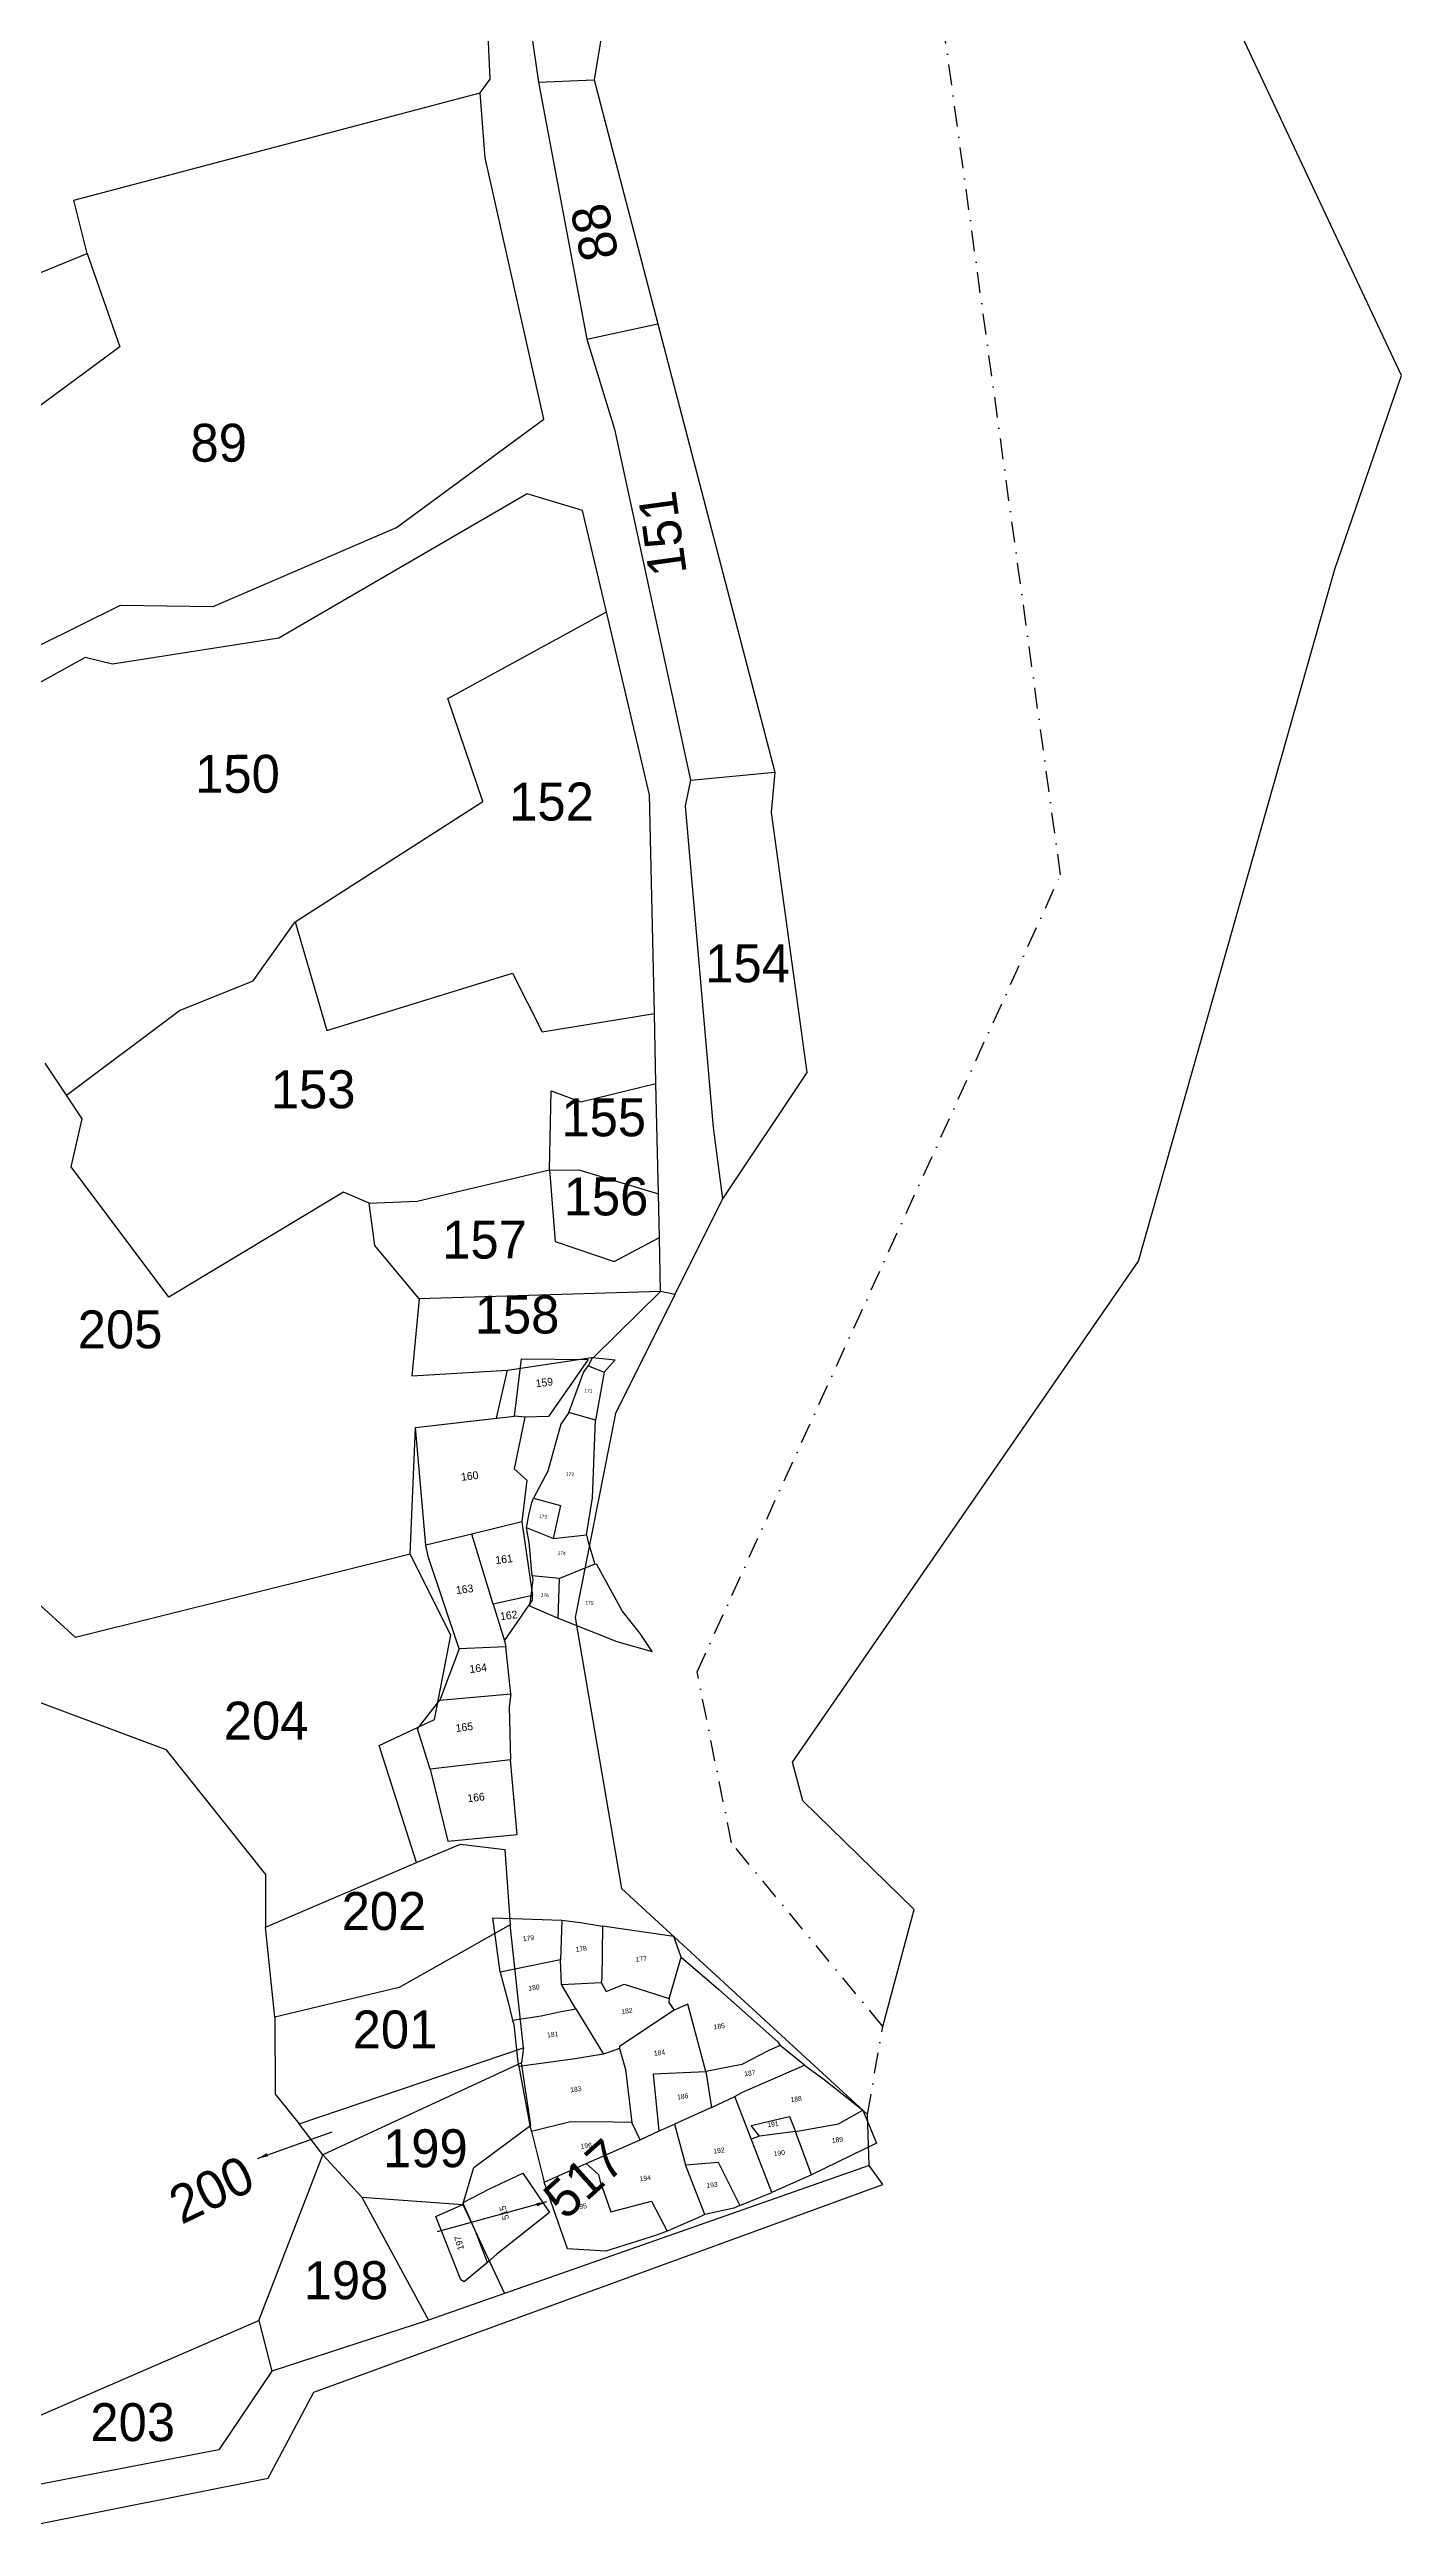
# Model space of a CAD drawing. Header units: metres. Extents: x 276552 to 278749, y 2059817 to 2062422.
# Drawn here: x 277929 to 278255, y 2060140 to 2060736 of the extents above; entities that cross this region are included whole.
import ezdxf
from ezdxf.enums import TextEntityAlignment as Align

# ---------------------------------------------------------------- set-up
doc = ezdxf.new("R2010")
doc.units = ezdxf.units.M
doc.linetypes.add('DASHDOT', pattern=[1, 0.5, -0.25, 0, -0.25])
for name, color, linetype in [('OFF', 1, 'Continuous'), ('POLY_PARCEL', 6, 'Continuous'), ('POLY_ROAD', 30, 'Continuous'), ('POLY_WATER', 4, 'Continuous'), ('TEXT_PARCEL', 7, 'Continuous'), ('V_BOUND_LINE', 7, 'Continuous'), ('V_BOUND_STREAM_LINE', 7, 'DASHDOT')]:
    doc.layers.add(name, color=color, linetype=linetype)
doc.styles.get("Standard").update_dxf_attribs({"font": 'simplex.shx'})
doc.styles.add('TEXT_MAP', font='')
doc.styles.get('TEXT_MAP').set_extended_font_data('Kruti Dev 050')
doc.dimstyles.get("Standard").update_dxf_attribs({"dimtxt": 0.18, "dimasz": 0.18, "dimexe": 0.18, "dimexo": 0.0625, "dimgap": 0.09, "dimtad": 0, "dimtih": 1, "dimtoh": 1, "dimdec": 4, "dimzin": 0, "dimdsep": 46, "dimtxsty": 'Standard', "dimcen": 0.09, "dimadec": 0, "dimazin": 0, "dimtfac": 1, "dimtdec": 4, "dimtofl": 0, "dimtmove": 0, "dimatfit": 3, "dimfxl": 1, "dimtolj": 1, "dimtzin": 0, "dimarcsym": 0})

msp = doc.modelspace()

# ---------------------------------------------------------------- linework, layer by layer
at = {"layer": 'OFF'}
for p, q in [((278060.12, 2060421.52), (278065.59, 2060420.98)), ((278129.94, 2060260.51), (278137.48, 2060288.6)), ((278100.26, 2060234.08), (278098.33, 2060233.36))]:
    msp.add_line(p, q, dxfattribs=at)
at = {"layer": 'POLY_PARCEL'}
for p, q in [((278047.08, 2060728.48), (278060.53, 2060729.03)), ((277935.3, 2060700.1), (278033.04, 2060725.91)), ((277938.53, 2060687.26), (277935.3, 2060700.1)), ((277878.87, 2060662.85), (277938.53, 2060687.26)), ((277938.53, 2060687.26), (277946.37, 2060664.78)), ((278058.72, 2060666.64), (278075.87, 2060670.34)), ((277946.37, 2060664.78), (277913.34, 2060640.41)), ((278025.28, 2060580.14), (278063.44, 2060601.01)), ((278033.73, 2060555.37), (278025.28, 2060580.14)), ((278083.67, 2060560.46), (278103.99, 2060562.43)), ((277988.59, 2060526.34), (278033.73, 2060555.37)), ((277978.43, 2060512.16), (277988.59, 2060526.34)), ((277988.59, 2060526.34), (277996.16, 2060500.24)), ((277960.73, 2060505.06), (277978.43, 2060512.16)), ((277996.16, 2060500.24), (278040.86, 2060514.02)), ((278040.86, 2060514.02), (278047.96, 2060499.87)), ((277933.51, 2060484.66), (277960.73, 2060505.06)), ((278047.96, 2060499.87), (278075.02, 2060504.33)), ((277933.51, 2060484.66), (277928.43, 2060492.39)), ((277937.3, 2060478.92), (277933.51, 2060484.66)), ((278049.78, 2060466.68), (278050.2, 2060485.71)), ((278050.2, 2060485.71), (278057.29, 2060483.07)), ((278057.29, 2060483.07), (278075.39, 2060487.49)), ((277934.66, 2060467.41), (277937.3, 2060478.92)), ((277958.17, 2060436.02), (277934.66, 2060467.41)), ((278017.91, 2060459.11), (278049.78, 2060466.68)), ((278049.78, 2060466.68), (278051.13, 2060449.43)), ((278049.78, 2060466.68), (278057.03, 2060466.6)), ((278057.03, 2060466.6), (278075.98, 2060460.88)), ((278000.2, 2060461.3), (277958.17, 2060436.02)), ((278006.4, 2060458.66), (278000.2, 2060461.3)), ((278006.4, 2060458.66), (278017.91, 2060459.11)), ((278007.74, 2060448.48), (278006.4, 2060458.66)), ((278018.39, 2060435.66), (278007.74, 2060448.48)), ((278051.13, 2060449.43), (278065.31, 2060444.58)), ((278065.31, 2060444.58), (278076.21, 2060450.36)), ((278018.39, 2060435.66), (278016.64, 2060417.07)), ((278076.5, 2060437.36), (278018.39, 2060435.66)), ((278060.47, 2060421.56), (278076.5, 2060437.36)), ((278016.64, 2060417.07), (278039.67, 2060418.43)), ((278037.02, 2060406.92), (278039.67, 2060418.43)), ((278039.67, 2060418.43), (278060.47, 2060421.56)), ((278041.35, 2060407.36), (278043.01, 2060421.2)), ((278043.01, 2060421.2), (278059.03, 2060420.99)), ((278059.03, 2060420.99), (278049.5, 2060407.27)), ((278054.42, 2060408.28), (278057.92, 2060417.93)), ((278057.92, 2060417.93), (278059.08, 2060419.49)), ((278060.12, 2060421.52), (278059.08, 2060419.49)), ((278059.08, 2060419.49), (278062.88, 2060417.94)), ((278062.88, 2060417.94), (278060.82, 2060406.41)), ((278062.88, 2060417.94), (278065.59, 2060420.98)), ((278016.26, 2060374.15), (278017.55, 2060404.68)), ((278017.55, 2060404.68), (278041.35, 2060407.36)), ((278017.55, 2060404.68), (278037.02, 2060406.92)), ((278020.01, 2060376.36), (278017.55, 2060404.68)), ((278043.82, 2060407.12), (278041.27, 2060394.67)), ((278043.82, 2060407.12), (278041.35, 2060407.36)), ((278049.5, 2060407.27), (278043.82, 2060407.12)), ((278052.47, 2060405.48), (278049.4, 2060394.16)), ((278054.42, 2060408.28), (278052.47, 2060405.48)), ((278060.82, 2060406.41), (278054.42, 2060408.28)), ((278060.1, 2060387.75), (278060.82, 2060406.41)), ((278041.27, 2060394.67), (278044.31, 2060391.97)), ((278049.4, 2060394.16), (278045.92, 2060387.61)), ((278044.31, 2060391.97), (278043.09, 2060381.98)), ((278044.78, 2060383.53), (278045.54, 2060386.61)), ((278045.54, 2060386.61), (278045.92, 2060387.61)), ((278045.92, 2060387.61), (278052.4, 2060385.85)), ((278058.65, 2060378.8), (278060.1, 2060387.75)), ((278043.09, 2060381.98), (278031.08, 2060378.97)), ((278043.09, 2060381.98), (278045.71, 2060364.18)), ((278044.2, 2060380.47), (278044.78, 2060383.53)), ((278044.88, 2060376.94), (278044.2, 2060380.47)), ((278050.63, 2060377.92), (278044.2, 2060380.47)), ((278052.4, 2060385.85), (278050.63, 2060377.92)), ((278031.08, 2060378.97), (278020.01, 2060376.36)), ((278020.53, 2060373.57), (278020.01, 2060376.36)), ((278036.2, 2060362.12), (278031.08, 2060378.97)), ((278045.63, 2060368.97), (278044.88, 2060376.94)), ((278050.63, 2060377.92), (278058.65, 2060378.8)), ((278058.65, 2060378.8), (278058.99, 2060377.36)), ((278058.99, 2060377.36), (278060.71, 2060371.76)), ((278016.26, 2060374.15), (277935.7, 2060354.12)), ((278026.03, 2060354.69), (278016.26, 2060374.15)), ((278028.03, 2060351.37), (278020.53, 2060373.57)), ((278045.63, 2060368.97), (278045.75, 2060367.96)), ((278052.15, 2060368.27), (278045.63, 2060368.97)), ((278060.71, 2060371.76), (278052.15, 2060368.27)), ((278061.17, 2060371.67), (278060.71, 2060371.76)), ((278067.21, 2060360.54), (278061.17, 2060371.67)), ((277935.7, 2060354.12), (277925.5, 2060363.4)), ((278045.71, 2060364.18), (278036.2, 2060362.12)), ((278038.9, 2060353.33), (278045.66, 2060363.1)), ((278045.75, 2060367.96), (278044.93, 2060361.7)), ((278045.66, 2060363.1), (278045.71, 2060364.18)), ((278051.81, 2060358.76), (278052.15, 2060368.27)), ((278036.2, 2060362.12), (278038.9, 2060353.33)), ((278044.93, 2060361.7), (278051.81, 2060358.76)), ((278051.81, 2060358.76), (278065.97, 2060353.13)), ((278071.56, 2060355.06), (278067.21, 2060360.54)), ((278022.07, 2060334.33), (278026.03, 2060354.69)), ((278028.03, 2060351.37), (278023.39, 2060339.06)), ((278039.26, 2060351.84), (278028.03, 2060351.37)), ((278038.9, 2060353.33), (278039.26, 2060351.84)), ((278040.47, 2060340.52), (278039.26, 2060351.84)), ((278065.97, 2060353.13), (278074.48, 2060350.72)), ((278074.48, 2060350.72), (278071.56, 2060355.06)), ((277912.69, 2060343.91), (277957.43, 2060327.16)), ((278017.99, 2060332.12), (278023.39, 2060339.06)), ((278023.39, 2060339.06), (278040.47, 2060340.52)), ((278040.47, 2060340.52), (278040.02, 2060337.43)), ((278008.8, 2060328.11), (278022.07, 2060334.33)), ((278040.02, 2060337.43), (278040.41, 2060324.66)), ((277957.43, 2060327.16), (277981.39, 2060297.1)), ((278017.73, 2060299.96), (278008.8, 2060328.11)), ((278021.08, 2060322.39), (278017.99, 2060332.12)), ((278040.41, 2060324.66), (278021.08, 2060322.39)), ((278021.08, 2060322.39), (278025.27, 2060305.11)), ((278041.97, 2060306.7), (278040.41, 2060324.66)), ((278017.73, 2060299.96), (278028.35, 2060304.4)), ((278025.27, 2060305.11), (278041.97, 2060306.7)), ((278028.35, 2060304.4), (278038.98, 2060303.08)), ((278038.98, 2060303.08), (278040.33, 2060284.94)), ((277981.39, 2060297.1), (277981.44, 2060284.42)), ((277981.44, 2060284.42), (278017.73, 2060299.96)), ((278040.33, 2060284.94), (278013.56, 2060269.88)), ((278037.88, 2060273.53), (278036.14, 2060286.66)), ((278036.14, 2060286.66), (278052.69, 2060286.04)), ((278043.48, 2060255.3), (278040.33, 2060284.94)), ((278052.69, 2060286.04), (278052.37, 2060276.56)), ((278052.69, 2060286.04), (278057.2, 2060285.52)), ((278057.2, 2060285.52), (278062.55, 2060284.64)), ((277983.69, 2060262.74), (277981.44, 2060284.42)), ((278062.55, 2060284.64), (278062.39, 2060272.02)), ((278079.68, 2060282.12), (278062.55, 2060284.64)), ((278081.48, 2060277.14), (278079.68, 2060282.12)), ((278052.37, 2060276.56), (278037.88, 2060273.53)), ((278037.88, 2060273.53), (278039.73, 2060266.68)), ((278052.66, 2060270.57), (278052.37, 2060276.56)), ((278078.92, 2060268.22), (278081.48, 2060277.14)), ((278081.48, 2060277.14), (278090.53, 2060269.41)), ((278013.56, 2060269.88), (277983.69, 2060262.74)), ((278052.66, 2060270.57), (278062.23, 2060271.04)), ((278056.11, 2060264.74), (278052.66, 2060270.57)), ((278062.39, 2060272.02), (278062.23, 2060271.04)), ((278062.23, 2060271.04), (278063.42, 2060268.92)), ((278063.42, 2060268.92), (278067.69, 2060270.63)), ((278067.69, 2060270.63), (278078.52, 2060267.2)), ((278078.52, 2060267.2), (278078.49, 2060266.28)), ((278078.52, 2060267.2), (278078.92, 2060268.22)), ((278090.53, 2060269.41), (278104.75, 2060256.81)), ((277983.69, 2060262.74), (277983.71, 2060244.15)), ((278039.73, 2060266.68), (278040.87, 2060262)), ((278040.87, 2060262), (278047.78, 2060263.04)), ((278041.25, 2060260.94), (278040.87, 2060262)), ((278047.78, 2060263.04), (278052.15, 2060263.99)), ((278052.15, 2060263.99), (278056.11, 2060264.74)), ((278056.11, 2060264.74), (278062.73, 2060253.84)), ((278079.75, 2060264.38), (278066.63, 2060255.69)), ((278078.49, 2060266.28), (278079.75, 2060264.38)), ((278083.09, 2060265.83), (278079.75, 2060264.38)), ((278087.38, 2060249.62), (278083.09, 2060265.83)), ((277989.48, 2060237.08), (278043.48, 2060255.3)), ((278042.12, 2060252.65), (278041.25, 2060260.94)), ((278043.48, 2060255.3), (278043.04, 2060251.76)), ((278066.6, 2060255.16), (278062.73, 2060253.84)), ((278066.63, 2060255.69), (278066.6, 2060255.16)), ((278066.6, 2060255.16), (278068.07, 2060250.14)), ((278105.26, 2060255.93), (278102.57, 2060254.72)), ((278104.75, 2060256.81), (278105.26, 2060255.93)), ((278111.09, 2060251.18), (278105.26, 2060255.93)), ((278043.04, 2060251.76), (277995.25, 2060229.56)), ((278042.41, 2060250.83), (278042.12, 2060252.65)), ((278055.35, 2060252.65), (278042.41, 2060250.83)), ((278042.41, 2060250.83), (278045.11, 2060236.22)), ((278045.27, 2060236.71), (278043.04, 2060251.76)), ((278062.73, 2060253.84), (278055.35, 2060252.65)), ((278068.07, 2060250.14), (278069.61, 2060237.38)), ((278074.81, 2060249.05), (278087.38, 2060249.62)), ((278096.05, 2060251.32), (278087.38, 2060249.62)), ((278087.38, 2060249.62), (278088.74, 2060241.01)), ((278102.57, 2060254.72), (278096.05, 2060251.32)), ((278096.19, 2060244.63), (278111.09, 2060251.18)), ((278111.09, 2060251.18), (278115.83, 2060247.74)), ((277983.71, 2060244.15), (277989.48, 2060237.08)), ((278076.19, 2060235.38), (278074.81, 2060249.05)), ((278088.74, 2060241.01), (278094.39, 2060243.65)), ((278094.39, 2060243.65), (278096.19, 2060244.63)), ((278103.26, 2060220.52), (278094.39, 2060243.65)), ((278115.83, 2060247.74), (278125.14, 2060240.33)), ((278054.82, 2060237.5), (278045.46, 2060235.18)), ((278065.11, 2060237.47), (278054.82, 2060237.5)), ((278069.61, 2060237.38), (278065.11, 2060237.47)), ((278071.6, 2060233.19), (278069.61, 2060237.38)), ((278088.74, 2060241.01), (278079.87, 2060236.95)), ((278098.28, 2060236.67), (278107.52, 2060238.78)), ((278107.52, 2060238.78), (278109, 2060235.16)), ((278119.34, 2060237.02), (278125.14, 2060240.33)), ((278125.14, 2060240.33), (278128.43, 2060232.4)), ((277995.25, 2060229.56), (277989.48, 2060237.08)), ((278031.56, 2060226.52), (278045.27, 2060236.71)), ((278045.11, 2060236.22), (278045.46, 2060235.18)), ((278045.46, 2060235.18), (278048.47, 2060223)), ((278058.61, 2060227.49), (278071.6, 2060233.19)), ((278071.6, 2060233.19), (278076.19, 2060235.38)), ((278076.19, 2060235.38), (278079.87, 2060236.95)), ((278079.87, 2060236.95), (278082.53, 2060227.16)), ((278100.26, 2060234.08), (278098.28, 2060236.67)), ((278109, 2060235.16), (278100.26, 2060234.08)), ((278109, 2060235.16), (278119.34, 2060237.02)), ((278112.81, 2060224.74), (278109, 2060235.16)), ((278128.43, 2060232.4), (278112.81, 2060224.74)), ((277979.81, 2060189.7), (277995.25, 2060229.56)), ((277995.25, 2060229.56), (278004.56, 2060219.4)), ((278028.92, 2060217.66), (278031.56, 2060226.52)), ((278048.47, 2060223), (278058.61, 2060227.49)), ((278058.61, 2060227.49), (278061.56, 2060224.83)), ((278082.53, 2060227.16), (278090.37, 2060227.83)), ((278082.86, 2060226.14), (278082.53, 2060227.16)), ((278087.12, 2060215.2), (278082.86, 2060226.14)), ((278090.37, 2060227.83), (278095.58, 2060217.4)), ((278004.56, 2060219.4), (278020.63, 2060189.8)), ((278004.56, 2060219.4), (278028.92, 2060217.66)), ((278029.18, 2060218.22), (278035.13, 2060221.28)), ((278035.13, 2060221.28), (278043.34, 2060225.16)), ((278043.34, 2060225.16), (278049.78, 2060215.74)), ((278054.07, 2060206.92), (278048.47, 2060223)), ((278061.56, 2060224.83), (278061.92, 2060223.19)), ((278061.92, 2060223.19), (278064.51, 2060215.85)), ((278095.58, 2060217.4), (278103.26, 2060220.52)), ((278112.81, 2060224.74), (278103.26, 2060220.52)), ((278022.42, 2060214.74), (278029.04, 2060217.72)), ((278028.42, 2060199.53), (278022.42, 2060214.74)), ((278028.92, 2060217.66), (278038.9, 2060196.22)), ((278029.04, 2060217.72), (278029.18, 2060218.22)), ((278031.93, 2060211.19), (278029.04, 2060217.72)), ((278049.78, 2060215.74), (278037.07, 2060205.7)), ((278064.51, 2060215.85), (278074.27, 2060218.41)), ((278074.27, 2060218.41), (278078.07, 2060211.23)), ((278085.43, 2060214.4), (278078.07, 2060211.23)), ((278087.12, 2060215.2), (278085.43, 2060214.4)), ((278094.12, 2060216.73), (278087.12, 2060215.2)), ((278095.58, 2060217.4), (278094.12, 2060216.73)), ((278034.83, 2060203.7), (278031.93, 2060211.19)), ((278075.52, 2060210.22), (278063.31, 2060206.43)), ((278078.07, 2060211.23), (278075.52, 2060210.22)), ((278034.83, 2060203.7), (278029.21, 2060199.03)), ((278037.07, 2060205.7), (278034.83, 2060203.7)), ((278063.31, 2060206.43), (278054.07, 2060206.92)), ((278029.21, 2060199.03), (278028.42, 2060199.53)), ((277909.25, 2060159.09), (277979.81, 2060189.7)), ((277979.81, 2060189.7), (277982.96, 2060177.48))]:
    msp.add_line(p, q, dxfattribs=at)
at = {"layer": 'POLY_ROAD'}
for p, q in [((278035.51, 2060729.22), (278032.96, 2060784.06)), ((278042.26, 2060761.93), (278047.08, 2060728.48)), ((278033.04, 2060725.91), (278035.51, 2060729.22)), ((278047.08, 2060728.48), (278058.72, 2060666.64)), ((278034.3, 2060710.24), (278033.04, 2060725.91)), ((278048.42, 2060647.35), (278034.3, 2060710.24)), ((278058.72, 2060666.64), (278065.39, 2060644.98)), ((278012.97, 2060621.32), (278048.42, 2060647.35)), ((278065.39, 2060644.98), (278083.67, 2060560.46)), ((278044.42, 2060629.36), (277984.63, 2060594.63)), ((278057.67, 2060625.4), (278044.42, 2060629.36)), ((278063.44, 2060601.01), (278057.67, 2060625.4)), ((277968.84, 2060602.28), (278012.97, 2060621.32)), ((277908.03, 2060583.52), (277946.56, 2060602.58)), ((277946.56, 2060602.58), (277968.84, 2060602.28)), ((278073.86, 2060556.96), (278063.44, 2060601.01)), ((277938, 2060590.03), (277909.79, 2060574.5)), ((277944.61, 2060588.39), (277938, 2060590.03)), ((277984.63, 2060594.63), (277944.61, 2060588.39)), ((278083.67, 2060560.46), (278082.44, 2060554.27)), ((278075.02, 2060504.33), (278073.86, 2060556.96)), ((278082.44, 2060554.27), (278089.18, 2060476.87)), ((278075.39, 2060487.49), (278075.02, 2060504.33)), ((278075.98, 2060460.88), (278075.39, 2060487.49)), ((278089.18, 2060476.87), (278091.38, 2060459.68)), ((278076.21, 2060450.36), (278075.98, 2060460.88)), ((278076.5, 2060437.36), (278076.21, 2060450.36)), ((278079.92, 2060436.69), (278076.5, 2060437.36)), ((278126.65, 2060227.05), (278038.9, 2060196.22)), ((278038.9, 2060196.22), (278020.63, 2060189.8)), ((278020.63, 2060189.8), (277982.96, 2060177.48)), ((277982.96, 2060177.48), (277970.15, 2060158.57)), ((277970.15, 2060158.57), (277914.69, 2060147.91))]:
    msp.add_line(p, q, dxfattribs=at)
at = {"layer": 'POLY_WATER'}
for p, q in [((278254.79, 2060657.87), (278188.87, 2060798.13)), ((278066.16, 2060763.07), (278060.53, 2060729.03)), ((278060.53, 2060729.03), (278075.87, 2060670.34)), ((278075.87, 2060670.34), (278103.99, 2060562.43)), ((278238.76, 2060611.29), (278254.79, 2060657.87)), ((278191.52, 2060444.68), (278238.76, 2060611.29)), ((278103.99, 2060562.43), (278103.14, 2060552.72)), ((278103.14, 2060552.72), (278111.7, 2060490.09)), ((278111.7, 2060490.09), (278091.38, 2060459.68)), ((278091.38, 2060459.68), (278079.92, 2060436.69)), ((278108.21, 2060324.11), (278191.52, 2060444.68)), ((278079.92, 2060436.69), (278065.62, 2060408.01)), ((278065.62, 2060408.01), (278055.95, 2060358.9)), ((278055.95, 2060358.9), (278067.05, 2060293.73)), ((278110.76, 2060314.8), (278108.21, 2060324.11)), ((278137.48, 2060288.6), (278110.76, 2060314.8)), ((278067.05, 2060293.73), (278126.31, 2060239.26))]:
    msp.add_line(p, q, dxfattribs=at)
at = {"layer": 'V_BOUND_LINE'}
for p, q in [((278126.65, 2060227.05), (278126.31, 2060239.26)), ((278129.96, 2060222.44), (278126.65, 2060227.05)), ((277993.07, 2060172.45), (278129.96, 2060222.44)), ((277982.04, 2060151.75), (277993.07, 2060172.45)), ((277923.64, 2060140.13), (277982.04, 2060151.75))]:
    msp.add_line(p, q, dxfattribs=at)
at = {"layer": 'V_BOUND_STREAM_LINE', "ltscale": 10}
for p, q in [((278172.75, 2060537.69), (278133.07, 2060825.54)), ((278085.27, 2060345.87), (278172.75, 2060537.69)), ((278093.58, 2060304.65), (278085.27, 2060345.87)), ((278129.94, 2060260.51), (278093.58, 2060304.65)), ((278126.31, 2060239.26), (278129.94, 2060260.51))]:
    msp.add_line(p, q, dxfattribs=at)

# ---------------------------------------------------------------- texts
at = {"layer": 'TEXT_PARCEL', "style": 'TEXT_MAP'}
for s, height, rotation, p in [('88', 9.131, 102.13549, (278065.05, 2060693.28)), ('89', 9.131, 0.07995, (277970.16, 2060637.13)), ('151', 9.131, 97.8496, (278081.43, 2060620.39)), ('150', 9.131, 0.07995, (277974.69, 2060557.44)), ('152', 9.131, 0.07995, (278050.25, 2060550.75)), ('154', 9.131, 0.07995, (278097.43, 2060511.82)), ('153', 9.131, 0.07995, (277992.88, 2060481.49)), ('155', 9.131, 0.07995, (278062.82, 2060474.74)), ('156', 9.131, 0.07995, (278063.37, 2060455.71)), ('157', 9.131, 0.07995, (278034.14, 2060445.33)), ('158', 9.131, 0.07995, (278041.95, 2060427.28)), ('205', 9.131, 0.07995, (277946.42, 2060423.71)), ('159', 1.881, 6.9621, (278048.62, 2060414.57)), ('171', 0.846, 355.06164, (278059.1, 2060413.06)), ('160', 1.881, 6.9621, (278030.67, 2060392.06)), ('172', 0.846, 355.06164, (278054.67, 2060393.01)), ('173', 0.846, 355.06164, (278048.18, 2060382.8)), ('174', 0.846, 355.06164, (278052.66, 2060374.02)), ('161', 1.881, 6.9621, (278038.93, 2060372.02)), ('163', 1.881, 6.9621, (278029.45, 2060364.8)), ('176', 0.846, 355.06164, (278048.62, 2060363.9)), ('175', 0.846, 355.06164, (278059.35, 2060362.01)), ('162', 1.881, 6.9621, (278040.06, 2060358.51)), ('164', 1.881, 6.9621, (278032.71, 2060345.79)), ('204', 9.131, 0.07995, (277981.56, 2060329.54)), ('165', 1.881, 6.9621, (278029.37, 2060331.6)), ('166', 1.881, 6.9621, (278032.2, 2060314.68)), ('202', 9.131, 0.07995, (278009.93, 2060283.7)), ('179', 1.173, 7.35111, (278044.78, 2060281.14)), ('178', 1.173, 7.35111, (278057.45, 2060278.59)), ('177', 1.173, 7.35111, (278071.91, 2060276.16)), ('180', 1.173, 7.35111, (278046.09, 2060269.25)), ('201', 9.131, 0.07995, (278012.58, 2060255.2)), ('182', 1.173, 7.35111, (278068.47, 2060263.65)), ('185', 1.173, 7.35111, (278090.68, 2060259.94)), ('181', 1.173, 7.35111, (278050.59, 2060258)), ('184', 1.173, 7.35111, (278076.3, 2060253.58)), ('187', 1.173, 7.35111, (278098.05, 2060248.65)), ('183', 1.173, 7.35111, (278056.17, 2060244.79)), ('186', 1.173, 7.35111, (278081.89, 2060243.08)), ('188', 1.173, 7.35111, (278109.19, 2060242.42)), ('191', 1.173, 7.35111, (278103.61, 2060236.38)), ('199', 9.131, 0.07995, (278019.9, 2060226.6)), ('517', 9.131, 41.89057, (278061.13, 2060220.45)), ('196', 1.173, 7.35111, (278058.68, 2060231.2)), ('192', 1.173, 7.35111, (278090.62, 2060230.04)), ('189', 1.173, 7.35111, (278119.12, 2060232.6)), ('200', 9.131, 25.7734, (277970.38, 2060217.13)), ('190', 1.173, 7.35111, (278105.14, 2060229.44)), ('194', 1.173, 7.35111, (278072.87, 2060223.38)), ('193', 1.173, 7.35111, (278088.96, 2060221.75)), ('515', 1.543, 105.76161, (278039.59, 2060215.84)), ('195', 1.173, 7.35111, (278057.48, 2060216.58)), ('197', 1.543, 105.76161, (278028.78, 2060208.57)), ('198', 9.131, 0.07995, (278000.79, 2060194.83)), ('203', 9.131, 0.07995, (277949.46, 2060160.68))]:
    msp.add_text(s, height=height, rotation=rotation, dxfattribs=at).set_placement(p, align=Align.CENTER)

# ---------------------------------------------------------------- leaders
for points in [[(277979.51, 2060228.74), (277997.45, 2060235.11)], [(278049.07, 2060218.23), (278022.7, 2060211.08)]]:
    msp.add_leader(points, dimstyle='Standard', override={"dimtxt": 2.5, "dimasz": 2.5, "dimexe": 1.25, "dimexo": 0.625, "dimgap": 0.625, "dimtad": 1, "dimtih": 0, "dimtoh": 0, "dimzin": 8, "dimcen": 2.5, "dimtofl": 1})

doc.saveas('drawing.dxf')
